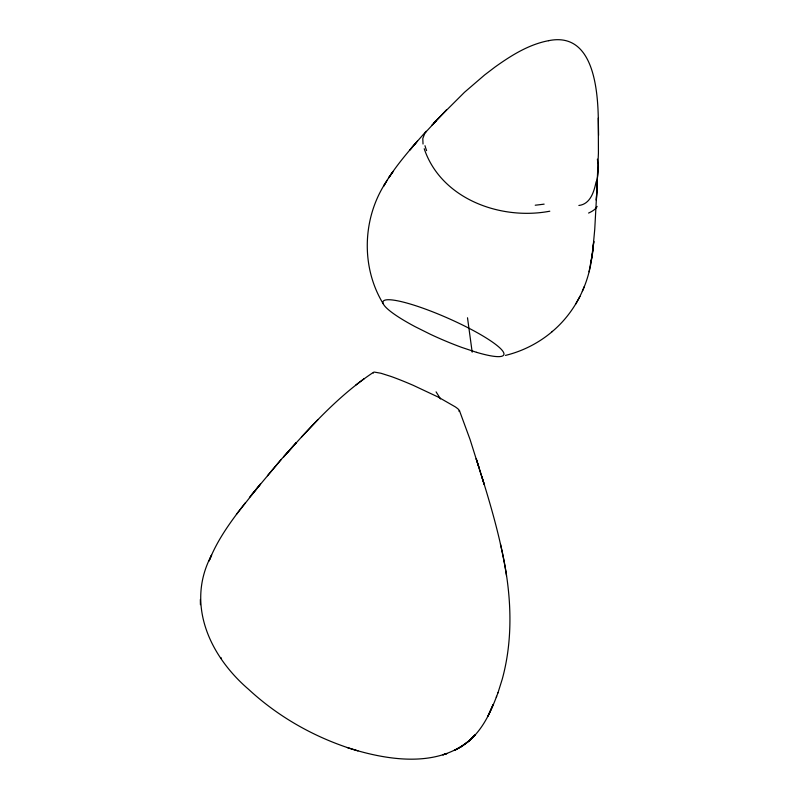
<?xml version="1.0" encoding="UTF-8"?>
<svg xmlns="http://www.w3.org/2000/svg" width="799" height="799" viewBox="0 0 799 799"><rect width="100%" height="100%" fill="white"/><g stroke="black" fill="none" stroke-linecap="round" stroke-linejoin="round"><path stroke-width="1.2" d="M596.384 200.329L598.421 153.088L598.301 118.072C597.632 88 592.918 31.531 548.593 40.679M497.997 692.733L496.978 695.46C490.656 712.189 482.796 729.247 468.863 741.063L475.165 734.96C443.535 768.089 392.369 761.327 352.509 749.242C314.117 737.087 278.192 716.763 248.619 689.357C209.208 655.55 185.698 603.535 211.625 555.035L208.988 561.108M597.233 183.68L594.746 229.273L592.618 252.244L593.807 241.428M596.314 200.05L597.253 183.111M497.947 692.883L502.231 679.22C514.376 635.035 510.911 588.154 500.424 544.019M592.628 252.414L591.08 262.342L593.767 241.757M589.063 271.81L592.528 253.003M591.05 262.661C586.496 289.248 572.843 314.317 552.079 331.705M596.144 181.633C594.086 191.41 590.581 204.095 578.866 205.473M496.648 696.279L496.279 697.177M584.329 286.491L582.321 291.265M209.588 559.739C217.977 538.816 231.55 520.489 245.323 502.841M575.67 304.109L579.954 296.419M387.106 180.244L383.58 186.207C395.125 166.032 410.836 148.674 426.117 131.306M385.707 182.621C362.347 218.417 360.808 267.246 383.28 303.87M389.103 177.188L393.058 171.475L388.454 178.137M425.927 131.935L446.351 109.972M236.414 514.366L260.544 483.984L249.418 497.467M251.435 495.02L281.208 459.475L296.289 442.646L283.615 456.898C310.751 426.506 338.546 395.705 372.624 372.893M267.465 475.715L281.208 459.475M417.567 140.954L409.867 149.962L416.489 142.222M301.433 437.123L317.932 419.605M433.797 122.926L464.499 92.275L484.613 74.976L495.05 67.016C511.34 55.381 528.988 44.295 548.973 40.599M432.059 124.884L436.434 120.819M468.863 741.063L475.235 734.96M505.467 355.405C522.736 351.22 538.945 342.941 552.459 331.395M355.765 385.078L364.264 378.586M458.996 411.355L459.525 410.856L458.386 409.268A100.654 6.891 23.5 0 0 455.31 406.881L438.232 397.083L413.303 385.358A34.517 2.437 23.4 0 0 390.781 376.379L380.933 373.253L374.461 372.114A88.08 6.122 23.3 0 0 373.253 372.724L373.373 373.153M549.802 211.206C500.743 220.514 441.228 199.131 424.209 148.724M357.952 750.88L347.395 747.594M221.063 657.757L221.513 658.366M436.084 391.87L440.529 398.931M459.385 410.436L470.082 439.56L484.204 484.404L476.214 458.726L478.761 466.726M481.767 476.394C491.844 508.963 501.293 541.842 506.496 575.59M423.021 144.01L422.801 138.527L424.519 134.062A20.205 4.864 -41 0 1 425.897 131.945M597.392 159.151L597.842 163.116M467.505 317.772L472.179 352.169M598.301 118.072L598.571 135.351M200.359 599.47L200.419 604.683M598.281 162.876A83.615 50.786 -46.7 0 1 596.693 181.493M597.123 206.382A95.55 21.523 1.6 0 1 588.583 213.053M544.129 204.135A106.437 19.336 -2.2 0 1 535.23 205.213M426.596 150.631A86.472 22.212 48.3 0 1 424.988 145.698M493.073 704.778L488.029 715.974L493.073 704.778M468.653 741.302L461.852 746.326L468.673 741.332M461.772 746.386L454.541 750.401L461.782 746.426M446.791 753.607L442.806 754.855L446.801 753.607M476.574 352.349L461.922 347.465A66.996 11.136 23.8 0 1 430.311 334.252L415.14 326.681A66.077 10.976 23.8 0 1 407.47 303.221A65.328 10.856 23.8 0 1 418.916 306.786A66.617 11.066 23.8 0 1 461.842 324.654A65.148 10.826 23.8 0 1 474.027 330.916A66.077 10.976 23.8 0 1 476.544 352.319"/></g></svg>
